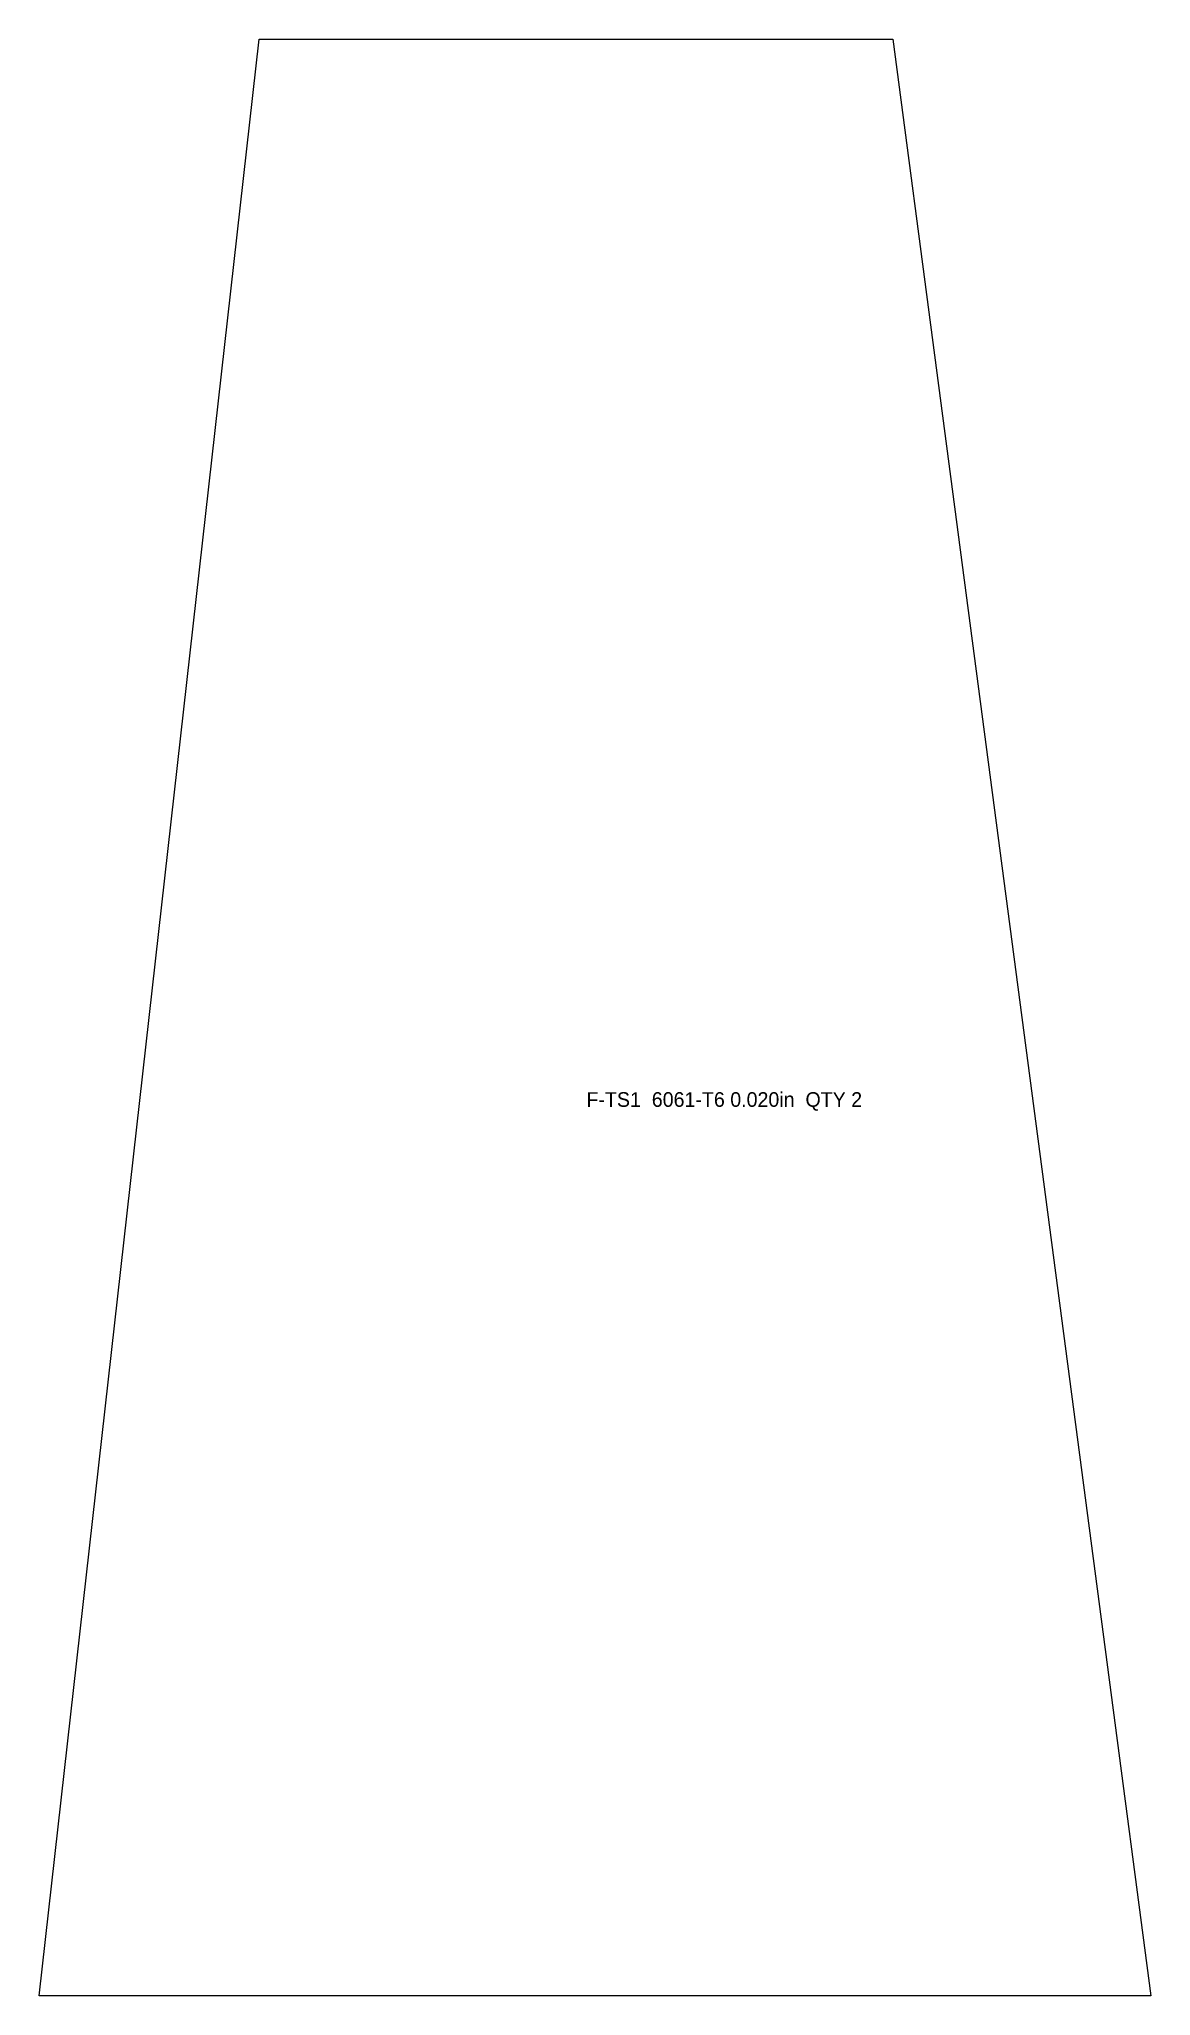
# Model space of a CAD drawing. Header units: millimetres. Extents: x 0 to 910, y 0 to 1602.
import ezdxf

# ---------------------------------------------------------------- set-up
doc = ezdxf.new("R2010")
doc.units = ezdxf.units.MM
doc.layers.add('CUT', color=7, linetype='CONTINUOUS')
doc.layers.add('ETCH', color=8, linetype='CONTINUOUS')

msp = doc.modelspace()

# ---------------------------------------------------------------- linework, layer by layer
at = {"layer": 'CUT'}
msp.add_lwpolyline([(0, 0), (180.1, 1602.1), (698.9, 1602.1), (910, 0), (0, 0)], close=True, dxfattribs=at)

# ---------------------------------------------------------------- texts
at = {"layer": 'ETCH'}
msp.add_text('F-TS1  6061-T6 0.020in  QTY 2', height=12, dxfattribs=at).set_placement((448, 727.9))

doc.saveas('drawing.dxf')
